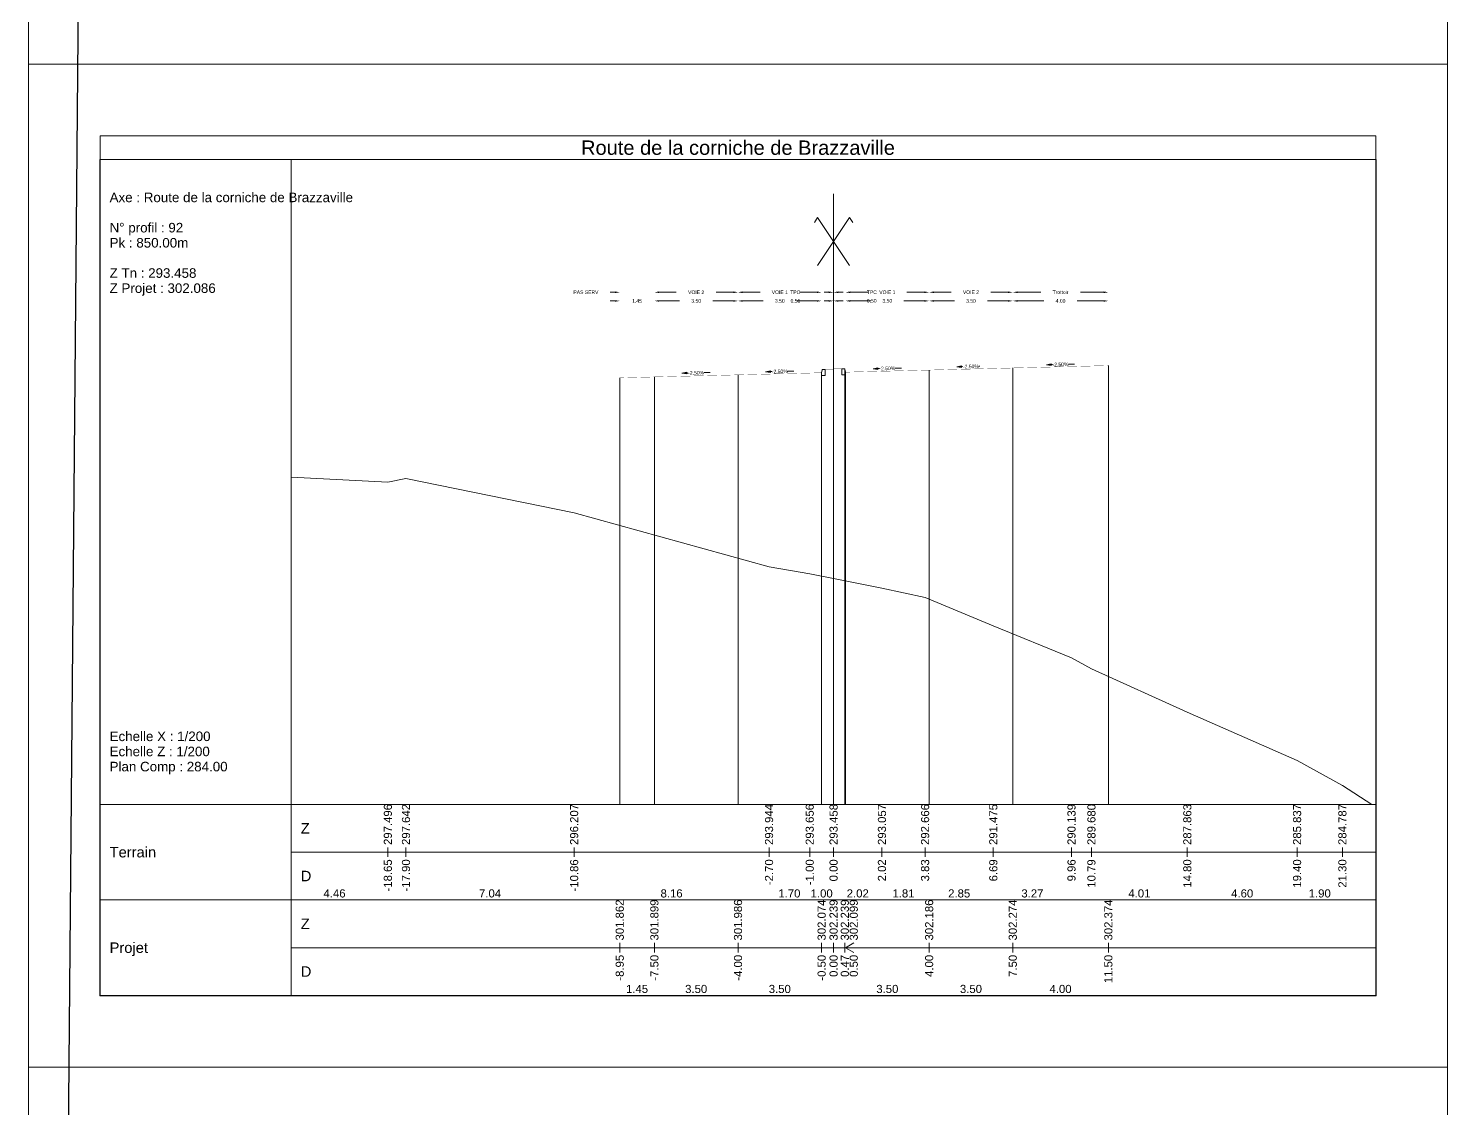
# Model space of a CAD drawing. Extents: x 0 to 74, y -372 to 1003.
# Drawn here: x 0 to 59.4, y 182.4 to 227.7 of the extents above; entities that cross this region are included whole.
import ezdxf
from ezdxf.enums import TextEntityAlignment as Align

# ---------------------------------------------------------------- set-up
doc = ezdxf.new("R2010")
doc.units = 0
doc.header["$LTSCALE"] = 2
doc.header["$PDSIZE"] = -0.004
doc.layers.get('0').update_dxf_attribs({"lineweight": 0})
for name, color, linetype, lineweight in [('Route - Profils type - Content session name', 7, 'Continuous', 0), ('Route - Profils type - PT VIA DRO', 5, 'Continuous', 0), ('Route - Profils type - PT VIA GAU', 5, 'Continuous', 0), ('Route - Route de la corniche de Brazzaville - PT - Cadre_P92', 7, 'Continuous', 0), ('Route - Route de la corniche de Brazzaville - PT - Terrain_P92', 5, 'Continuous', 0)]:
    doc.layers.add(name, color=color, linetype=linetype, lineweight=lineweight)
doc.styles.add('CadreTitre', font='arial.ttf', dxfattribs={"height": 0.003})
doc.styles.add('Cotation', font='arial.ttf')
doc.styles.add('CoteHor', font='arial.ttf', dxfattribs={"height": 0.0022})
doc.styles.add('CoteHorA', font='arial.ttf', dxfattribs={"height": 0.0022})
doc.styles.add('CoteTitre', font='arial.ttf', dxfattribs={"height": 0.0017})
doc.styles.add('CoteTitreA', font='arial.ttf', dxfattribs={"height": 0.0017})
doc.styles.add('CoteVert', font='arial.ttf', dxfattribs={"height": 0.0017})
doc.styles.add('CoteVertA', font='arial.ttf', dxfattribs={"height": 0.0017})
doc.styles.add('ProfilCartouche', font='arial.ttf', dxfattribs={"height": 0.002})
doc.dimstyles.new('BRAZZAVILLE', dxfattribs={"dimtxt": 0.15, "dimasz": 0.2, "dimexe": 0.5, "dimexo": 0.5, "dimgap": 0.5, "dimtad": 0, "dimzin": 0, "dimdsep": 46, "dimtxsty": 'Cotation', "dimsah": 1, "dimcen": 0.1, "dimse1": 1, "dimse2": 1, "dimclrd": 1, "dimclre": 256, "dimclrt": 1, "dimaunit": 2, "dimazin": 0, "dimtfac": 1, "dimtdec": 4, "dimtofl": 0, "dimtmove": 0, "dimatfit": 1, "dimfxl": 1, "dimtolj": 1, "dimtzin": 0, "dimlwd": 0, "dimlwe": 0, "dimarcsym": 0})
doc.dimstyles.get("Standard").update_dxf_attribs({"dimtxt": 0.18, "dimasz": 0.18, "dimexe": 0.18, "dimexo": 0.0625, "dimgap": 0.09, "dimtad": 0, "dimtih": 1, "dimtoh": 1, "dimdec": 4, "dimzin": 0, "dimdsep": 46, "dimtxsty": 'Standard', "dimcen": 0.09, "dimadec": 0, "dimazin": 0, "dimtfac": 1, "dimtdec": 4, "dimtofl": 0, "dimtmove": 0, "dimatfit": 3, "dimfxl": 1, "dimtolj": 1, "dimtzin": 0, "dimarcsym": 0})

# ---------------------------------------------------------------- blocks, each defined once
blk = doc.blocks.new('*D399')
at = {"layer": 'Defpoints', "color": 0, "transparency": 16777216}
for p in [(34.2, 216.256), (34.2, 216.252), (33.7, 213.256)]:
    blk.add_point(p, dxfattribs=at)
at = {"layer": 'Route - Profils type - PT VIA DRO', "color": 1, "lineweight": 0, "transparency": 16777216}
for p, q in [((33.5, 216.252), (33.3, 216.252)), ((34.4, 216.252), (34.6, 216.252))]:
    blk.add_line(p, q, dxfattribs=at)
at = {"layer": 'Route - Profils type - PT VIA DRO', "color": 1, "transparency": 16777216}
for points in [[(33.5, 216.285), (33.5, 216.219), (33.7, 216.252)], [(34.4, 216.285), (34.4, 216.219), (34.2, 216.252)]]:
    blk.add_solid(points, dxfattribs=at)
at = {"layer": 'Route - Profils type - PT VIA DRO', "color": 1, "transparency": 16777216, "insert": (35.295, 216.252), "char_height": 0.15, "attachment_point": 5, "style": 'Cotation'}
blk.add_mtext('\\A1;0.50', dxfattribs=at)
blk = doc.blocks.new('*D400')
at = {"layer": 'Defpoints', "color": 0, "transparency": 16777216}
for p in [(34.2, 216.256), (37.7, 216.256), (37.7, 216.252)]:
    blk.add_point(p, dxfattribs=at)
at = {"layer": 'Route - Profils type - PT VIA DRO', "color": 1, "lineweight": 0, "transparency": 16777216}
for p, q in [((34.4, 216.252), (35.255, 216.252)), ((37.5, 216.252), (36.645, 216.252))]:
    blk.add_line(p, q, dxfattribs=at)
at = {"layer": 'Route - Profils type - PT VIA DRO', "color": 1, "transparency": 16777216}
for points in [[(34.4, 216.285), (34.4, 216.219), (34.2, 216.252)], [(37.5, 216.285), (37.5, 216.219), (37.7, 216.252)]]:
    blk.add_solid(points, dxfattribs=at)
at = {"layer": 'Route - Profils type - PT VIA DRO', "color": 1, "transparency": 16777216, "insert": (35.95, 216.252), "char_height": 0.15, "attachment_point": 5, "style": 'Cotation'}
blk.add_mtext('\\A1;3.50', dxfattribs=at)
blk = doc.blocks.new('*D401')
at = {"layer": 'Defpoints', "color": 0, "transparency": 16777216}
for p in [(37.7, 216.256), (41.2, 216.256), (41.2, 216.252)]:
    blk.add_point(p, dxfattribs=at)
at = {"layer": 'Route - Profils type - PT VIA DRO', "color": 1, "lineweight": 0, "transparency": 16777216}
for p, q in [((37.9, 216.252), (38.755, 216.252)), ((41, 216.252), (40.145, 216.252))]:
    blk.add_line(p, q, dxfattribs=at)
at = {"layer": 'Route - Profils type - PT VIA DRO', "color": 1, "transparency": 16777216}
for points in [[(37.9, 216.285), (37.9, 216.219), (37.7, 216.252)], [(41, 216.285), (41, 216.219), (41.2, 216.252)]]:
    blk.add_solid(points, dxfattribs=at)
at = {"layer": 'Route - Profils type - PT VIA DRO', "color": 1, "transparency": 16777216, "insert": (39.45, 216.252), "char_height": 0.15, "attachment_point": 5, "style": 'Cotation'}
blk.add_mtext('\\A1;3.50', dxfattribs=at)
blk = doc.blocks.new('*D402')
at = {"layer": 'Defpoints', "color": 0, "transparency": 16777216}
for p in [(34.2, 216.615), (34.2, 216.056), (33.7, 213.256)]:
    blk.add_point(p, dxfattribs=at)
at = {"layer": 'Route - Profils type - PT VIA DRO', "color": 1, "lineweight": 0, "transparency": 16777216}
for p, q in [((33.5, 216.615), (33.3, 216.615)), ((34.4, 216.615), (34.6, 216.615))]:
    blk.add_line(p, q, dxfattribs=at)
at = {"layer": 'Route - Profils type - PT VIA DRO', "color": 1, "transparency": 16777216}
for points in [[(33.5, 216.649), (33.5, 216.582), (33.7, 216.615)], [(34.4, 216.649), (34.4, 216.582), (34.2, 216.615)]]:
    blk.add_solid(points, dxfattribs=at)
at = {"layer": 'Route - Profils type - PT VIA DRO', "color": 1, "transparency": 16777216, "insert": (35.303, 216.615), "char_height": 0.15, "attachment_point": 5, "style": 'Cotation'}
blk.add_mtext('\\A1;TPC', dxfattribs=at)
blk = doc.blocks.new('*D403')
at = {"layer": 'Defpoints', "color": 0, "transparency": 16777216}
for p in [(37.7, 216.615), (37.7, 216.256), (34.2, 216.056)]:
    blk.add_point(p, dxfattribs=at)
at = {"layer": 'Route - Profils type - PT VIA DRO', "color": 1, "lineweight": 0, "transparency": 16777216}
for p, q in [((34.4, 216.615), (35.132, 216.615)), ((37.5, 216.615), (36.768, 216.615))]:
    blk.add_line(p, q, dxfattribs=at)
at = {"layer": 'Route - Profils type - PT VIA DRO', "color": 1, "transparency": 16777216}
for points in [[(34.4, 216.649), (34.4, 216.582), (34.2, 216.615)], [(37.5, 216.649), (37.5, 216.582), (37.7, 216.615)]]:
    blk.add_solid(points, dxfattribs=at)
at = {"layer": 'Route - Profils type - PT VIA DRO', "color": 1, "transparency": 16777216, "insert": (35.95, 216.615), "char_height": 0.15, "attachment_point": 5, "style": 'Cotation'}
blk.add_mtext('\\A1;VOIE 1', dxfattribs=at)
blk = doc.blocks.new('*D404')
at = {"layer": 'Defpoints', "color": 0, "transparency": 16777216}
for p in [(37.7, 216.256), (41.2, 216.615), (41.2, 216.256)]:
    blk.add_point(p, dxfattribs=at)
at = {"layer": 'Route - Profils type - PT VIA DRO', "color": 1, "lineweight": 0, "transparency": 16777216}
for p, q in [((37.9, 216.615), (38.618, 216.615)), ((41, 216.615), (40.282, 216.615))]:
    blk.add_line(p, q, dxfattribs=at)
at = {"layer": 'Route - Profils type - PT VIA DRO', "color": 1, "transparency": 16777216}
for points in [[(37.9, 216.649), (37.9, 216.582), (37.7, 216.615)], [(41, 216.649), (41, 216.582), (41.2, 216.615)]]:
    blk.add_solid(points, dxfattribs=at)
at = {"layer": 'Route - Profils type - PT VIA DRO', "color": 1, "transparency": 16777216, "insert": (39.45, 216.615), "char_height": 0.15, "attachment_point": 5, "style": 'Cotation'}
blk.add_mtext('\\A1;VOIE 2', dxfattribs=at)
blk = doc.blocks.new('*D405')
at = {"layer": 'Defpoints', "color": 0, "transparency": 16777216}
for p in [(41.2, 216.256), (45.2, 216.256), (45.2, 216.252)]:
    blk.add_point(p, dxfattribs=at)
at = {"layer": 'Route - Profils type - PT VIA DRO', "color": 1, "lineweight": 0, "transparency": 16777216}
for p, q in [((41.4, 216.252), (42.502, 216.252)), ((45, 216.252), (43.898, 216.252))]:
    blk.add_line(p, q, dxfattribs=at)
at = {"layer": 'Route - Profils type - PT VIA DRO', "color": 1, "transparency": 16777216}
for points in [[(41.4, 216.285), (41.4, 216.219), (41.2, 216.252)], [(45, 216.285), (45, 216.219), (45.2, 216.252)]]:
    blk.add_solid(points, dxfattribs=at)
at = {"layer": 'Route - Profils type - PT VIA DRO', "color": 1, "transparency": 16777216, "insert": (43.2, 216.252), "char_height": 0.15, "attachment_point": 5, "style": 'Cotation'}
blk.add_mtext('\\A1;4.00', dxfattribs=at)
blk = doc.blocks.new('*D406')
at = {"layer": 'Defpoints', "color": 0, "transparency": 16777216}
for p in [(41.2, 216.256), (45.2, 216.615), (45.2, 216.256)]:
    blk.add_point(p, dxfattribs=at)
at = {"layer": 'Route - Profils type - PT VIA DRO', "color": 1, "lineweight": 0, "transparency": 16777216}
for p, q in [((41.4, 216.615), (42.369, 216.615)), ((45, 216.615), (44.031, 216.615))]:
    blk.add_line(p, q, dxfattribs=at)
at = {"layer": 'Route - Profils type - PT VIA DRO', "color": 1, "transparency": 16777216}
for points in [[(41.4, 216.649), (41.4, 216.582), (41.2, 216.615)], [(45, 216.649), (45, 216.582), (45.2, 216.615)]]:
    blk.add_solid(points, dxfattribs=at)
at = {"layer": 'Route - Profils type - PT VIA DRO', "color": 1, "transparency": 16777216, "insert": (43.2, 216.615), "char_height": 0.15, "attachment_point": 5, "style": 'Cotation'}
blk.add_mtext('\\A1;Trottoir', dxfattribs=at)
blk = doc.blocks.new('MENSURA_COTEPENTE_125')
at = {"layer": 'Route - Profils type - PT VIA DRO', "linetype": 'Continuous', "lineweight": 0}
blk.add_hatch(color=1, dxfattribs=at).paths.add_polyline_path([(0.17778, -3.42359), (0.17678, -3.42379), (0.17778, -3.42394)])
at = {"layer": 'Route - Profils type - PT VIA DRO', "color": 1, "linetype": 'Continuous', "lineweight": 0}
for p, q in [((0.17778, -3.42376), (0.17808, -3.42375)), ((0.18139, -3.42367), (0.18269, -3.42364))]:
    blk.add_line(p, q, dxfattribs=at)
at = {"layer": 'Route - Profils type - PT VIA DRO', "color": 1, "linetype": 'Continuous', "lineweight": 0, "flags": 128}
blk.add_lwpolyline([(0.17778, -3.42359), (0.17678, -3.42379), (0.17778, -3.42394), (0.17778, -3.42359)], close=True, dxfattribs=at)
at = {"layer": 'Route - Profils type - PT VIA DRO', "color": 1, "style": 'Cotation'}
blk.add_text('-2.50%', height=0.00075, rotation=1.4321, dxfattribs=at).set_placement((0.17974, -3.42371), align=Align.MIDDLE_CENTER)
blk = doc.blocks.new('MENSURA_COTEPENTE_126')
at = {"layer": 'Route - Profils type - PT VIA DRO', "linetype": 'Continuous', "lineweight": 0}
blk.add_hatch(color=1, dxfattribs=at).paths.add_polyline_path([(0.19528, -3.42318), (0.19428, -3.42338), (0.19529, -3.42353)])
at = {"layer": 'Route - Profils type - PT VIA DRO', "color": 1, "linetype": 'Continuous', "lineweight": 0}
for p, q in [((0.19528, -3.42336), (0.19558, -3.42335)), ((0.19889, -3.42327), (0.19914, -3.42326))]:
    blk.add_line(p, q, dxfattribs=at)
at = {"layer": 'Route - Profils type - PT VIA DRO', "color": 1, "linetype": 'Continuous', "lineweight": 0, "flags": 128}
blk.add_lwpolyline([(0.19528, -3.42318), (0.19428, -3.42338), (0.19529, -3.42353), (0.19528, -3.42318)], close=True, dxfattribs=at)
at = {"layer": 'Route - Profils type - PT VIA DRO', "color": 1, "style": 'Cotation'}
blk.add_text('-2.50%', height=0.00075, rotation=1.4321, dxfattribs=at).set_placement((0.19724, -3.42331), align=Align.MIDDLE_CENTER)
blk = doc.blocks.new('MENSURA_COTEPENTE_127')
at = {"layer": 'Route - Profils type - PT VIA DRO', "linetype": 'Continuous', "lineweight": 0}
blk.add_hatch(color=1, dxfattribs=at).paths.add_polyline_path([(0.21403, -3.42276), (0.21303, -3.42296), (0.21404, -3.42311)])
at = {"layer": 'Route - Profils type - PT VIA DRO', "color": 1, "linetype": 'Continuous', "lineweight": 0}
for p, q in [((0.21403, -3.42293), (0.21433, -3.42293)), ((0.21764, -3.42284), (0.21894, -3.42281))]:
    blk.add_line(p, q, dxfattribs=at)
at = {"layer": 'Route - Profils type - PT VIA DRO', "color": 1, "linetype": 'Continuous', "lineweight": 0, "flags": 128}
blk.add_lwpolyline([(0.21403, -3.42276), (0.21303, -3.42296), (0.21404, -3.42311), (0.21403, -3.42276)], close=True, dxfattribs=at)
at = {"layer": 'Route - Profils type - PT VIA DRO', "color": 1, "style": 'Cotation'}
blk.add_text('-2.50%', height=0.00075, rotation=1.4321, dxfattribs=at).set_placement((0.21599, -3.42288), align=Align.MIDDLE_CENTER)
blk = doc.blocks.new('T2__mirroredMSX', base_point=(-6.713, 11.473))
at = {"linetype": 'Continuous', "flags": 128}
blk.add_lwpolyline([(-6.837, 11.703), (-6.863, 11.583), (-6.863, 11.473), (-6.713, 11.473), (-6.713, 11.723), (-6.818, 11.719, 0.339869)], format="xyb", close=True, dxfattribs=at)
blk = doc.blocks.new('*D410')
at = {"layer": 'Defpoints', "color": 0, "transparency": 16777216}
for p in [(33.2, 216.256), (33.2, 216.252), (33.7, 213.256)]:
    blk.add_point(p, dxfattribs=at)
at = {"layer": 'Route - Profils type - PT VIA GAU', "color": 1, "lineweight": 0, "transparency": 16777216}
for p, q in [((33, 216.252), (32.8, 216.252)), ((33.9, 216.252), (34.1, 216.252))]:
    blk.add_line(p, q, dxfattribs=at)
at = {"layer": 'Route - Profils type - PT VIA GAU', "color": 1, "transparency": 16777216}
for points in [[(33, 216.285), (33, 216.219), (33.2, 216.252)], [(33.9, 216.285), (33.9, 216.219), (33.7, 216.252)]]:
    blk.add_solid(points, dxfattribs=at)
at = {"layer": 'Route - Profils type - PT VIA GAU', "color": 1, "transparency": 16777216, "insert": (32.105, 216.252), "char_height": 0.15, "attachment_point": 5, "style": 'Cotation'}
blk.add_mtext('\\A1;0.50', dxfattribs=at)
blk = doc.blocks.new('*D411')
at = {"layer": 'Defpoints', "color": 0, "transparency": 16777216}
for p in [(29.7, 216.256), (29.7, 216.252), (33.2, 216.256)]:
    blk.add_point(p, dxfattribs=at)
at = {"layer": 'Route - Profils type - PT VIA GAU', "color": 1, "lineweight": 0, "transparency": 16777216}
for p, q in [((29.9, 216.252), (30.755, 216.252)), ((33, 216.252), (32.145, 216.252))]:
    blk.add_line(p, q, dxfattribs=at)
at = {"layer": 'Route - Profils type - PT VIA GAU', "color": 1, "transparency": 16777216}
for points in [[(29.9, 216.285), (29.9, 216.219), (29.7, 216.252)], [(33, 216.285), (33, 216.219), (33.2, 216.252)]]:
    blk.add_solid(points, dxfattribs=at)
at = {"layer": 'Route - Profils type - PT VIA GAU', "color": 1, "transparency": 16777216, "insert": (31.45, 216.252), "char_height": 0.15, "attachment_point": 5, "style": 'Cotation'}
blk.add_mtext('\\A1;3.50', dxfattribs=at)
blk = doc.blocks.new('*D412')
at = {"layer": 'Defpoints', "color": 0, "transparency": 16777216}
for p in [(26.2, 216.256), (26.2, 216.252), (29.7, 216.256)]:
    blk.add_point(p, dxfattribs=at)
at = {"layer": 'Route - Profils type - PT VIA GAU', "color": 1, "lineweight": 0, "transparency": 16777216}
for p, q in [((26.4, 216.252), (27.255, 216.252)), ((29.5, 216.252), (28.645, 216.252))]:
    blk.add_line(p, q, dxfattribs=at)
at = {"layer": 'Route - Profils type - PT VIA GAU', "color": 1, "transparency": 16777216}
for points in [[(26.4, 216.285), (26.4, 216.219), (26.2, 216.252)], [(29.5, 216.285), (29.5, 216.219), (29.7, 216.252)]]:
    blk.add_solid(points, dxfattribs=at)
at = {"layer": 'Route - Profils type - PT VIA GAU', "color": 1, "transparency": 16777216, "insert": (27.95, 216.252), "char_height": 0.15, "attachment_point": 5, "style": 'Cotation'}
blk.add_mtext('\\A1;3.50', dxfattribs=at)
blk = doc.blocks.new('*D413')
at = {"layer": 'Defpoints', "color": 0, "transparency": 16777216}
for p in [(33.2, 216.615), (33.2, 216.056), (33.7, 213.256)]:
    blk.add_point(p, dxfattribs=at)
at = {"layer": 'Route - Profils type - PT VIA GAU', "color": 1, "lineweight": 0, "transparency": 16777216}
for p, q in [((33, 216.615), (32.8, 216.615)), ((33.9, 216.615), (34.1, 216.615))]:
    blk.add_line(p, q, dxfattribs=at)
at = {"layer": 'Route - Profils type - PT VIA GAU', "color": 1, "transparency": 16777216}
for points in [[(33, 216.649), (33, 216.582), (33.2, 216.615)], [(33.9, 216.649), (33.9, 216.582), (33.7, 216.615)]]:
    blk.add_solid(points, dxfattribs=at)
at = {"layer": 'Route - Profils type - PT VIA GAU', "color": 1, "transparency": 16777216, "insert": (32.097, 216.615), "char_height": 0.15, "attachment_point": 5, "style": 'Cotation'}
blk.add_mtext('\\A1;TPC', dxfattribs=at)
blk = doc.blocks.new('*D414')
at = {"layer": 'Defpoints', "color": 0, "transparency": 16777216}
for p in [(29.7, 216.615), (29.7, 216.256), (33.2, 216.056)]:
    blk.add_point(p, dxfattribs=at)
at = {"layer": 'Route - Profils type - PT VIA GAU', "color": 1, "lineweight": 0, "transparency": 16777216}
for p, q in [((29.9, 216.615), (30.632, 216.615)), ((33, 216.615), (32.268, 216.615))]:
    blk.add_line(p, q, dxfattribs=at)
at = {"layer": 'Route - Profils type - PT VIA GAU', "color": 1, "transparency": 16777216}
for points in [[(29.9, 216.649), (29.9, 216.582), (29.7, 216.615)], [(33, 216.649), (33, 216.582), (33.2, 216.615)]]:
    blk.add_solid(points, dxfattribs=at)
at = {"layer": 'Route - Profils type - PT VIA GAU', "color": 1, "transparency": 16777216, "insert": (31.45, 216.615), "char_height": 0.15, "attachment_point": 5, "style": 'Cotation'}
blk.add_mtext('\\A1;VOIE 1', dxfattribs=at)
blk = doc.blocks.new('*D415')
at = {"layer": 'Defpoints', "color": 0, "transparency": 16777216}
for p in [(26.2, 216.615), (26.2, 216.256), (29.7, 216.256)]:
    blk.add_point(p, dxfattribs=at)
at = {"layer": 'Route - Profils type - PT VIA GAU', "color": 1, "lineweight": 0, "transparency": 16777216}
for p, q in [((26.4, 216.615), (27.118, 216.615)), ((29.5, 216.615), (28.782, 216.615))]:
    blk.add_line(p, q, dxfattribs=at)
at = {"layer": 'Route - Profils type - PT VIA GAU', "color": 1, "transparency": 16777216}
for points in [[(26.4, 216.649), (26.4, 216.582), (26.2, 216.615)], [(29.5, 216.649), (29.5, 216.582), (29.7, 216.615)]]:
    blk.add_solid(points, dxfattribs=at)
at = {"layer": 'Route - Profils type - PT VIA GAU', "color": 1, "transparency": 16777216, "insert": (27.95, 216.615), "char_height": 0.15, "attachment_point": 5, "style": 'Cotation'}
blk.add_mtext('\\A1;VOIE 2', dxfattribs=at)
blk = doc.blocks.new('*D416')
at = {"layer": 'Defpoints', "color": 0, "transparency": 16777216}
for p in [(24.75, 216.615), (24.75, 216.256), (26.2, 216.256)]:
    blk.add_point(p, dxfattribs=at)
at = {"layer": 'Route - Profils type - PT VIA GAU', "color": 1, "lineweight": 0, "transparency": 16777216}
for p, q in [((24.55, 216.615), (24.35, 216.615)), ((26.4, 216.615), (26.6, 216.615))]:
    blk.add_line(p, q, dxfattribs=at)
at = {"layer": 'Route - Profils type - PT VIA GAU', "color": 1, "transparency": 16777216}
for points in [[(24.55, 216.649), (24.55, 216.582), (24.75, 216.615)], [(26.4, 216.649), (26.4, 216.582), (26.2, 216.615)]]:
    blk.add_solid(points, dxfattribs=at)
at = {"layer": 'Route - Profils type - PT VIA GAU', "color": 1, "transparency": 16777216, "insert": (23.335, 216.615), "char_height": 0.15, "attachment_point": 5, "style": 'Cotation'}
blk.add_mtext('\\A1;PAS SERV', dxfattribs=at)
blk = doc.blocks.new('*D417')
at = {"layer": 'Defpoints', "color": 0, "transparency": 16777216}
for p in [(24.75, 216.256), (24.75, 216.252), (26.2, 216.256)]:
    blk.add_point(p, dxfattribs=at)
at = {"layer": 'Route - Profils type - PT VIA GAU', "color": 1, "lineweight": 0, "transparency": 16777216}
for p, q in [((24.55, 216.252), (24.35, 216.252)), ((26.4, 216.252), (26.6, 216.252))]:
    blk.add_line(p, q, dxfattribs=at)
at = {"layer": 'Route - Profils type - PT VIA GAU', "color": 1, "transparency": 16777216}
for points in [[(24.55, 216.285), (24.55, 216.219), (24.75, 216.252)], [(26.4, 216.285), (26.4, 216.219), (26.2, 216.252)]]:
    blk.add_solid(points, dxfattribs=at)
at = {"layer": 'Route - Profils type - PT VIA GAU', "color": 1, "transparency": 16777216, "insert": (25.475, 216.252), "char_height": 0.15, "attachment_point": 5, "style": 'Cotation'}
blk.add_mtext('\\A1;1.45', dxfattribs=at)
blk = doc.blocks.new('MENSURA_COTEPENTE_128')
at = {"layer": 'Route - Profils type - PT VIA GAU', "linetype": 'Continuous', "lineweight": 0}
blk.add_hatch(color=1, dxfattribs=at).paths.add_polyline_path([(0.15529, -3.42457), (0.15428, -3.42441), (0.15528, -3.42421)])
at = {"layer": 'Route - Profils type - PT VIA GAU', "color": 1, "linetype": 'Continuous', "lineweight": 0}
for p, q in [((0.15528, -3.42439), (0.15558, -3.42438)), ((0.15889, -3.4243), (0.16019, -3.42427))]:
    blk.add_line(p, q, dxfattribs=at)
at = {"layer": 'Route - Profils type - PT VIA GAU', "color": 1, "linetype": 'Continuous', "lineweight": 0, "flags": 128}
blk.add_lwpolyline([(0.15529, -3.42457), (0.15428, -3.42441), (0.15528, -3.42421), (0.15529, -3.42457)], close=True, dxfattribs=at)
at = {"layer": 'Route - Profils type - PT VIA GAU', "color": 1, "style": 'Cotation'}
blk.add_text('-2.50%', height=0.00075, rotation=-358.5679, dxfattribs=at).set_placement((0.15724, -3.42434), align=Align.MIDDLE_CENTER)
blk = doc.blocks.new('MENSURA_COTEPENTE_129')
at = {"layer": 'Route - Profils type - PT VIA GAU', "linetype": 'Continuous', "lineweight": 0}
blk.add_hatch(color=1, dxfattribs=at).paths.add_polyline_path([(0.13778, -3.42488), (0.13678, -3.42472), (0.13777, -3.42452)])
at = {"layer": 'Route - Profils type - PT VIA GAU', "color": 1, "linetype": 'Continuous', "lineweight": 0}
for p, q in [((0.13778, -3.4247), (0.13808, -3.42469)), ((0.14139, -3.42461), (0.14269, -3.42458))]:
    blk.add_line(p, q, dxfattribs=at)
at = {"layer": 'Route - Profils type - PT VIA GAU', "color": 1, "linetype": 'Continuous', "lineweight": 0, "flags": 128}
blk.add_lwpolyline([(0.13778, -3.42488), (0.13678, -3.42472), (0.13777, -3.42452), (0.13778, -3.42488)], close=True, dxfattribs=at)
at = {"layer": 'Route - Profils type - PT VIA GAU', "color": 1, "style": 'Cotation'}
blk.add_text('-2.50%', height=0.00075, rotation=-358.5679, dxfattribs=at).set_placement((0.13973, -3.42465), align=Align.MIDDLE_CENTER)
blk = doc.blocks.new('T2', base_point=(-6.713, 11.473))
at = {"linetype": 'Continuous', "flags": 128}
blk.add_lwpolyline([(-6.837, 11.703), (-6.863, 11.583), (-6.863, 11.473), (-6.713, 11.473), (-6.713, 11.723), (-6.818, 11.719, 0.339869)], format="xyb", close=True, dxfattribs=at)

msp = doc.modelspace()

# ---------------------------------------------------------------- linework, layer by layer
at = {"flags": 128}
for points in [[(0, 226.17), (0, 268.17), (59.4, 268.17), (59.4, 226.17)], [(0, 184.17), (0, 226.17), (59.4, 226.17), (59.4, 184.17)], [(3, 187.17), (3, 223.17), (56.4, 223.17), (56.4, 187.17)], [(0, 142.17), (0, 184.17), (59.4, 184.17), (59.4, 142.17)]]:
    msp.add_lwpolyline(points, close=True, dxfattribs=at)
at = {"layer": 'Route - Profils type - PT VIA DRO', "color": 1, "linetype": 'Continuous', "flags": 128}
msp.add_lwpolyline([(33.7, 213.409, 0.01, 0.01, 0), (34.05, 213.409, 0.01, 0.01, 0), (34.17, 213.409, 0.01, 0.01, 0), (34.2, 213.269, 0.01, 0.01, 0), (37.7, 213.356, 0.01, 0.01, 0), (41.2, 213.444, 0.01, 0.01, 0), (45.2, 213.544, 0.01, 0.01, 0)], format="xyseb", dxfattribs=at)
at = {"layer": 'Route - Profils type - PT VIA GAU', "color": 1, "linetype": 'Continuous', "flags": 128}
msp.add_lwpolyline([(33.7, 213.384, 0.01, 0.01, 0), (33.23, 213.384, 0.01, 0.01, 0), (33.2, 213.244, 0.01, 0.01, 0), (29.7, 213.156, 0.01, 0.01, 0), (26.2, 213.069, 0.01, 0.01, 0), (24.75, 213.032, 0.01, 0.01, 0)], format="xyseb", dxfattribs=at)
at = {"layer": 'Route - Route de la corniche de Brazzaville - PT - Cadre_P92', "color": 7, "linetype": 'Continuous'}
for p, q in [((11, 222.17), (11, 187.17)), ((33.7, 216.739), (33.7, 220.739)), ((32.9, 219.539), (33.033, 219.739)), ((34.367, 217.739), (33.033, 219.739)), ((33.033, 217.739), (34.367, 219.739)), ((34.5, 219.539), (34.367, 219.739)), ((33.7, 195.17), (33.7, 216.739)), ((33.7, 195.17), (33.7, 213.409)), ((33.7, 195.17), (33.7, 213.409)), ((34.17, 195.17), (34.17, 213.409)), ((34.17, 195.17), (34.17, 213.409)), ((34.2, 195.17), (34.2, 213.269)), ((34.2, 195.17), (34.2, 213.269)), ((37.7, 195.17), (37.7, 213.356)), ((37.7, 195.17), (37.7, 213.356)), ((41.2, 195.17), (41.2, 213.444)), ((41.2, 195.17), (41.2, 213.444)), ((45.2, 195.17), (45.2, 213.544)), ((45.2, 195.17), (45.2, 213.544)), ((24.75, 195.17), (24.75, 213.032)), ((24.75, 195.17), (24.75, 213.032)), ((26.2, 195.17), (26.2, 213.069)), ((26.2, 195.17), (26.2, 213.069)), ((29.7, 195.17), (29.7, 213.156)), ((29.7, 195.17), (29.7, 213.156)), ((33.2, 195.17), (33.2, 213.244)), ((33.2, 195.17), (33.2, 213.244)), ((56.4, 195.17), (3, 195.17)), ((56.4, 193.17), (11, 193.17)), ((56.4, 191.17), (3, 191.17)), ((56.4, 191.17), (3, 191.17)), ((56.4, 191.17), (3, 191.17)), ((56.4, 191.17), (3, 191.17)), ((56.4, 191.17), (3, 191.17)), ((56.4, 191.17), (3, 191.17)), ((56.4, 191.17), (3, 191.17)), ((56.4, 189.17), (11, 189.17)), ((24.75, 189.37), (24.75, 189.17)), ((24.75, 188.97), (24.75, 189.17)), ((26.2, 189.37), (26.2, 189.17)), ((26.2, 188.97), (26.2, 189.17)), ((29.7, 189.37), (29.7, 189.17)), ((29.7, 188.97), (29.7, 189.17)), ((33.2, 189.37), (33.2, 189.17)), ((33.2, 188.97), (33.2, 189.17)), ((33.7, 189.37), (33.7, 189.17)), ((33.7, 188.97), (33.7, 189.17)), ((34.17, 189.37), (34.17, 189.17)), ((34.17, 188.97), (34.17, 189.17)), ((34.544, 189.37), (34.2, 189.17)), ((34.544, 188.97), (34.2, 189.17)), ((37.7, 189.37), (37.7, 189.17)), ((37.7, 188.97), (37.7, 189.17)), ((41.2, 189.37), (41.2, 189.17)), ((41.2, 188.97), (41.2, 189.17)), ((45.2, 189.37), (45.2, 189.17)), ((45.2, 188.97), (45.2, 189.17)), ((56.4, 187.17), (3, 187.17)), ((56.4, 187.17), (3, 187.17)), ((56.4, 187.17), (3, 187.17)), ((56.4, 187.17), (3, 187.17)), ((56.4, 187.17), (3, 187.17)), ((56.4, 187.17), (3, 187.17))]:
    msp.add_line(p, q, dxfattribs=at)
at = {"layer": 'Route - Route de la corniche de Brazzaville - PT - Cadre_P92', "color": 114, "linetype": 'Continuous'}
for p, q in [((15.045, 193.37), (15.045, 193.17)), ((15.045, 192.97), (15.045, 193.17)), ((15.804, 193.37), (15.804, 193.17)), ((15.804, 192.97), (15.804, 193.17)), ((22.842, 193.37), (22.842, 193.17)), ((22.842, 192.97), (22.842, 193.17)), ((30.999, 193.37), (30.999, 193.17)), ((30.999, 192.97), (30.999, 193.17)), ((32.701, 193.37), (32.701, 193.17)), ((32.701, 192.97), (32.701, 193.17)), ((33.7, 193.37), (33.7, 193.17)), ((33.7, 192.97), (33.7, 193.17)), ((35.724, 193.37), (35.724, 193.17)), ((35.724, 192.97), (35.724, 193.17)), ((37.531, 193.37), (37.531, 193.17)), ((37.531, 192.97), (37.531, 193.17)), ((40.385, 193.37), (40.385, 193.17)), ((40.385, 192.97), (40.385, 193.17)), ((43.658, 193.37), (43.658, 193.17)), ((43.658, 192.97), (43.658, 193.17)), ((44.492, 193.37), (44.492, 193.17)), ((44.492, 192.97), (44.492, 193.17)), ((48.505, 193.37), (48.505, 193.17)), ((48.505, 192.97), (48.505, 193.17)), ((53.1, 193.37), (53.1, 193.17)), ((53.1, 192.97), (53.1, 193.17)), ((54.995, 193.37), (54.995, 193.17)), ((54.995, 192.97), (54.995, 193.17))]:
    msp.add_line(p, q, dxfattribs=at)
at = {"layer": 'Route - Route de la corniche de Brazzaville - PT - Cadre_P92', "flags": 128}
msp.add_lwpolyline([(2.99, 187.16), (2.99, 222.18), (56.41, 222.18), (56.41, 187.16)], close=True, dxfattribs=at)
at = {"layer": 'Route - Route de la corniche de Brazzaville - PT - Terrain_P92', "color": 114, "linetype": 'Continuous', "flags": 128}
msp.add_lwpolyline([(11, 208.867), (15.045, 208.666), (15.804, 208.812), (22.842, 207.377), (30.999, 205.114), (32.701, 204.826), (33.7, 204.628), (35.724, 204.227), (37.531, 203.836), (40.385, 202.645), (43.658, 201.309), (44.492, 200.85), (48.505, 199.033), (53.1, 197.007), (54.995, 195.957), (56.23, 195.17)], dxfattribs=at)
msp.add_lwpolyline([(11, 208.867), (15.045, 208.666), (15.804, 208.812), (22.842, 207.377), (30.999, 205.114), (32.701, 204.826), (33.7, 204.628), (35.724, 204.227), (37.531, 203.836), (40.385, 202.645), (43.658, 201.309), (44.492, 200.85), (48.505, 199.033), (53.1, 197.007), (54.995, 195.957), (56.23, 195.17)], dxfattribs=at)

# ---------------------------------------------------------------- block references
at = {"layer": 'Route - Profils type - PT VIA DRO', "xscale": -1, "zscale": 200}
msp.add_blockref('T2__mirroredMSX', (34.05, 213.159), dxfattribs=at)
at = {"layer": 'Route - Profils type - PT VIA DRO', "xscale": 200, "yscale": 200, "zscale": 200}
for name in ['MENSURA_COTEPENTE_125', 'MENSURA_COTEPENTE_126', 'MENSURA_COTEPENTE_127']:
    msp.add_blockref(name, (0, 898.17), dxfattribs=at)
at = {"layer": 'Route - Profils type - PT VIA GAU', "xscale": 200, "yscale": 200, "zscale": 200}
for name in ['MENSURA_COTEPENTE_129', 'MENSURA_COTEPENTE_128']:
    msp.add_blockref(name, (0, 898.17), dxfattribs=at)
at = {"layer": 'Route - Profils type - PT VIA GAU', "zscale": 200}
msp.add_blockref('T2', (33.35, 213.134), dxfattribs=at)

# ---------------------------------------------------------------- texts
at = {"color": 7, "style": 'CadreTitre'}
msp.add_text('Route de la corniche de Brazzaville', height=0.6, dxfattribs=at).set_placement((29.7, 222.97), align=Align.TOP_CENTER)
at = {"style": 'ProfilCartouche'}
for s, p in [('Axe : Route de la corniche de Brazzaville', (3.4, 220.587)), ('N° profil : 92', (3.4, 219.32)), ('Pk : 850.00m', (3.4, 218.687)), ('Z Tn : 293.458', (3.4, 217.42)), ('Z Projet : 302.086', (3.4, 216.787)), ('Echelle X : 1/200', (3.4, 198.02)), ('Echelle Z : 1/200', (3.4, 197.387)), ('Plan Comp : 284.00', (3.4, 196.753))]:
    msp.add_text(s, height=0.4, dxfattribs=at).set_placement(p, align=Align.MIDDLE_LEFT)
at = {"layer": 'Route - Route de la corniche de Brazzaville - PT - Cadre_P92', "color": 114, "style": 'CoteVert'}
for s, p in [('297.496', (15.045, 193.47)), ('297.642', (15.804, 193.47)), ('296.207', (22.842, 193.47)), ('293.944', (30.999, 193.47)), ('293.656', (32.701, 193.47)), ('293.458', (33.7, 193.47)), ('293.057', (35.724, 193.47)), ('292.666', (37.531, 193.47)), ('291.475', (40.385, 193.47)), ('290.139', (43.658, 193.47)), ('289.680', (44.492, 193.47)), ('287.863', (48.505, 193.47)), ('285.837', (53.1, 193.47)), ('284.787', (54.995, 193.47))]:
    msp.add_text(s, height=0.34, rotation=90, dxfattribs=at).set_placement(p, align=Align.MIDDLE_LEFT)
at = {"layer": 'Route - Route de la corniche de Brazzaville - PT - Cadre_P92', "color": 114, "style": 'CoteHor'}
for s, p in [('Z', (11.4, 194.17)), ('Terrain', (3.4, 193.17)), ('D', (11.4, 192.17))]:
    msp.add_text(s, height=0.44, dxfattribs=at).set_placement(p, align=Align.MIDDLE_LEFT)
at = {"layer": 'Route - Route de la corniche de Brazzaville - PT - Cadre_P92', "color": 114, "style": 'CoteVert'}
for s, p in [('-18.65', (15.045, 192.87)), ('-17.90', (15.804, 192.87)), ('-10.86', (22.842, 192.87)), ('-2.70', (30.999, 192.87)), ('-1.00', (32.701, 192.87)), ('0.00', (33.7, 192.87)), ('2.02', (35.724, 192.87)), ('3.83', (37.531, 192.87)), ('6.69', (40.385, 192.87)), ('9.96', (43.658, 192.87)), ('10.79', (44.492, 192.87)), ('14.80', (48.505, 192.87)), ('19.40', (53.1, 192.87)), ('21.30', (54.995, 192.87))]:
    msp.add_text(s, height=0.34, rotation=90, dxfattribs=at).set_placement(p, align=Align.MIDDLE_RIGHT)
at = {"layer": 'Route - Route de la corniche de Brazzaville - PT - Cadre_P92', "color": 114, "style": 'CoteTitre'}
for s, p in [('4.46', (12.813, 191.17)), ('7.04', (19.323, 191.17)), ('8.16', (26.92, 191.17)), ('1.70', (31.85, 191.17)), ('1.00', (33.201, 191.17)), ('2.02', (34.712, 191.17)), ('1.81', (36.627, 191.17)), ('2.85', (38.958, 191.17)), ('3.27', (42.022, 191.17)), ('4.01', (46.498, 191.17)), ('4.60', (50.803, 191.17)), ('1.90', (54.048, 191.17))]:
    msp.add_text(s, height=0.34, dxfattribs=at).set_placement(p, align=Align.BOTTOM_CENTER)
at = {"layer": 'Route - Route de la corniche de Brazzaville - PT - Cadre_P92', "color": 7, "style": 'CoteVertA'}
for s, p in [('301.862', (24.75, 189.47)), ('301.899', (26.2, 189.47)), ('301.986', (29.7, 189.47)), ('302.074', (33.2, 189.47)), ('302.239', (33.7, 189.47)), ('302.239', (34.17, 189.47)), ('302.099', (34.544, 189.47)), ('302.186', (37.7, 189.47)), ('302.274', (41.2, 189.47)), ('302.374', (45.2, 189.47))]:
    msp.add_text(s, height=0.34, rotation=90, dxfattribs=at).set_placement(p, align=Align.MIDDLE_LEFT)
at = {"layer": 'Route - Route de la corniche de Brazzaville - PT - Cadre_P92', "color": 7, "style": 'CoteHorA'}
for s, p in [('Z', (11.4, 190.17)), ('Projet', (3.4, 189.17)), ('D', (11.4, 188.17))]:
    msp.add_text(s, height=0.44, dxfattribs=at).set_placement(p, align=Align.MIDDLE_LEFT)
at = {"layer": 'Route - Route de la corniche de Brazzaville - PT - Cadre_P92', "color": 7, "style": 'CoteVertA'}
for s, p in [('-8.95', (24.75, 188.87)), ('-7.50', (26.2, 188.87)), ('-4.00', (29.7, 188.87)), ('-0.50', (33.2, 188.87)), ('0.00', (33.7, 188.87)), ('0.47', (34.17, 188.87)), ('0.50', (34.544, 188.87)), ('4.00', (37.7, 188.87)), ('7.50', (41.2, 188.87)), ('11.50', (45.2, 188.87))]:
    msp.add_text(s, height=0.34, rotation=90, dxfattribs=at).set_placement(p, align=Align.MIDDLE_RIGHT)
at = {"layer": 'Route - Route de la corniche de Brazzaville - PT - Cadre_P92', "color": 7, "style": 'CoteTitreA'}
for s, p in [('1.45', (25.475, 187.17)), ('3.50', (27.95, 187.17)), ('3.50', (31.45, 187.17)), ('3.50', (35.95, 187.17)), ('3.50', (39.45, 187.17)), ('4.00', (43.2, 187.17))]:
    msp.add_text(s, height=0.34, dxfattribs=at).set_placement(p, align=Align.BOTTOM_CENTER)

# ---------------------------------------------------------------- dimensions: what is measured, and where the dimension line sits
at = {"layer": 'Route - Profils type - PT VIA DRO'}
for base, p1, p2, text, picture, middle in [((37.7, 216.615), (34.2, 216.056), (37.7, 216.256), 'VOIE 1', '*D403', (35.95, 216.615)), ((41.2, 216.615), (37.7, 216.256), (41.2, 216.256), 'VOIE 2', '*D404', (39.45, 216.615)), ((34.2, 216.615), (33.7, 213.256), (34.2, 216.056), 'TPC', '*D402', (35.303, 216.615)), ((34.2, 216.252), (33.7, 213.256), (34.2, 216.256), '0.50', '*D399', (35.295, 216.252)), ((37.7, 216.252), (34.2, 216.256), (37.7, 216.256), '3.50', '*D400', (35.95, 216.252)), ((41.2, 216.252), (37.7, 216.256), (41.2, 216.256), '3.50', '*D401', (39.45, 216.252)), ((45.2, 216.615), (41.2, 216.256), (45.2, 216.256), 'Trottoir', '*D406', (43.2, 216.615)), ((45.2, 216.252), (41.2, 216.256), (45.2, 216.256), '4.00', '*D405', (43.2, 216.252))]:
    dim = msp.add_linear_dim(base=base, p1=p1, p2=p2, text=text, dimstyle='BRAZZAVILLE', override={"dimscale": 1, "dimclrt": 1}, dxfattribs=at)
    dim.commit()
    dim.dimension.update_dxf_attribs({"geometry": picture, "text_midpoint": middle})
at = {"layer": 'Route - Profils type - PT VIA GAU'}
for base, p1, p2, text, picture, middle in [((24.75, 216.615), (26.2, 216.256), (24.75, 216.256), 'PAS SERV', '*D416', (23.335, 216.615)), ((26.2, 216.615), (29.7, 216.256), (26.2, 216.256), 'VOIE 2', '*D415', (27.95, 216.615)), ((29.7, 216.615), (33.2, 216.056), (29.7, 216.256), 'VOIE 1', '*D414', (31.45, 216.615)), ((24.75, 216.252), (26.2, 216.256), (24.75, 216.256), '1.45', '*D417', (25.475, 216.252)), ((26.2, 216.252), (29.7, 216.256), (26.2, 216.256), '3.50', '*D412', (27.95, 216.252)), ((29.7, 216.252), (33.2, 216.256), (29.7, 216.256), '3.50', '*D411', (31.45, 216.252)), ((33.2, 216.615), (33.7, 213.256), (33.2, 216.056), 'TPC', '*D413', (32.097, 216.615)), ((33.2, 216.252), (33.7, 213.256), (33.2, 216.256), '0.50', '*D410', (32.105, 216.252))]:
    dim = msp.add_linear_dim(base=base, p1=p1, p2=p2, text=text, dimstyle='BRAZZAVILLE', override={"dimscale": 1, "dimclrt": 1}, dxfattribs=at)
    dim.commit()
    dim.dimension.update_dxf_attribs({"geometry": picture, "text_midpoint": middle})

# ---------------------------------------------------------------- leaders
at = {"layer": 'Route - Profils type - Content session name', "linetype": 'Continuous'}
msp.add_leader([(4.318, 477.474), (0.017, -2.209)], dimstyle='Standard', override={"dimasz": 0, "dimldrblk": 'None'}, dxfattribs=at)

doc.saveas('drawing.dxf')
